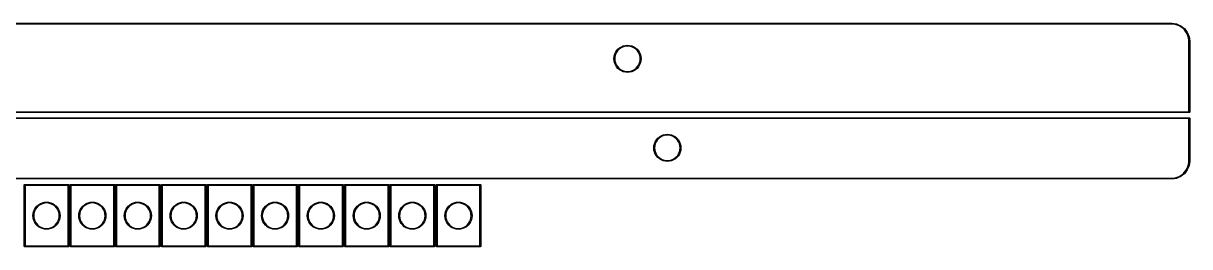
# Model space of a CAD drawing. Extents: x 48 to 315, y -92 to -66.
# Drawn here: x 181.6 to 314.8, y -91.2 to -65.7 of the extents above; entities that cross this region are included whole.
import ezdxf

# ---------------------------------------------------------------- set-up
doc = ezdxf.new("R2010")
doc.units = 0
doc.layers.add('BLACK', color=7, linetype='CONTINUOUS')

msp = doc.modelspace()

# ---------------------------------------------------------------- linework, layer by layer
at = {"layer": 'BLACK', "linetype": 'CONTINUOUS'}
for p, q in [((49.7375, -65.695), (312.7375, -65.695)), ((312.7375, -65.795), (49.7375, -65.795)), ((312.7375, -65.695), (312.737501, -65.695)), ((312.737501, -65.794999), (312.7375, -65.795)), ((312.737501, -65.695), (313.005081, -65.712526)), ((312.737503, -65.795), (312.737501, -65.794999)), ((312.865314, -65.794994), (312.737503, -65.795)), ((313.118751, -65.828349), (312.865314, -65.794994)), ((313.005081, -65.712526), (313.268087, -65.764831)), ((313.365666, -65.894501), (313.118751, -65.828349)), ((313.268087, -65.764831), (313.522015, -65.85102)), ((313.601833, -65.992317), (313.365666, -65.894501)), ((313.522015, -65.85102), (313.76252, -65.969617)), ((313.823211, -66.120125), (313.601833, -65.992317)), ((313.76252, -65.969617), (313.985487, -66.118595)), ((314.026011, -66.275736), (313.823211, -66.120125)), ((313.985487, -66.118595), (314.187098, -66.295402)), ((314.206764, -66.456489), (314.026011, -66.275736)), ((314.187098, -66.295402), (314.363905, -66.497013)), ((314.362375, -66.659289), (314.206764, -66.456489)), ((314.363905, -66.497013), (314.512883, -66.71998)), ((314.490183, -66.880667), (314.362375, -66.659289)), ((314.587999, -67.116834), (314.490183, -66.880667)), ((314.512883, -66.71998), (314.63148, -66.960485)), ((314.654151, -67.363749), (314.587999, -67.116834)), ((314.63148, -66.960485), (314.717669, -67.214413)), ((314.687506, -67.617186), (314.654151, -67.363749)), ((314.6875, -67.744997), (314.687506, -67.617186)), ((314.6875, -67.744998), (314.6875, -67.744997)), ((314.6875, -67.745), (314.6875, -67.744998)), ((314.6875, -75.795), (314.6875, -67.745)), ((314.717669, -67.214413), (314.769974, -67.477419)), ((314.769974, -67.477419), (314.787499, -67.744998)), ((314.787499, -67.744998), (314.7875, -67.745)), ((314.7875, -67.745), (314.7875, -75.845)), ((249.113362, -69.266024), (249.20644, -69.041315)), ((249.20644, -69.041315), (249.333524, -68.833933)), ((249.307893, -69.052511), (249.211365, -69.272572)), ((249.439325, -68.85134), (249.307893, -69.052511)), ((249.333524, -68.833933), (249.491484, -68.648984)), ((249.602076, -68.674545), (249.439325, -68.85134)), ((249.491484, -68.648984), (249.676433, -68.491024)), ((249.791707, -68.526949), (249.602076, -68.674545)), ((249.676433, -68.491024), (249.883815, -68.36394)), ((250.003046, -68.412578), (249.791707, -68.526949)), ((249.883815, -68.36394), (250.108524, -68.270862)), ((250.230326, -68.334553), (250.003046, -68.412578)), ((250.108524, -68.270862), (250.345027, -68.214083)), ((250.46735, -68.295), (250.230326, -68.334553)), ((250.345027, -68.214083), (250.5875, -68.195)), ((250.70765, -68.295), (250.46735, -68.295)), ((250.5875, -68.195), (250.829973, -68.214083)), ((250.944674, -68.334553), (250.70765, -68.295)), ((250.829973, -68.214083), (251.066476, -68.270862)), ((251.171954, -68.412578), (250.944674, -68.334553)), ((251.066476, -68.270862), (251.291185, -68.36394)), ((251.383293, -68.526949), (251.171954, -68.412578)), ((251.291185, -68.36394), (251.498567, -68.491024)), ((251.572924, -68.674545), (251.383293, -68.526949)), ((251.498567, -68.491024), (251.683516, -68.648984)), ((251.735675, -68.85134), (251.572924, -68.674545)), ((251.683516, -68.648984), (251.841476, -68.833933)), ((251.867107, -69.052511), (251.735675, -68.85134)), ((251.841476, -68.833933), (251.96856, -69.041315)), ((251.963635, -69.272572), (251.867107, -69.052511)), ((251.96856, -69.041315), (252.061638, -69.266024)), ((249.0375, -69.745), (249.056583, -69.502527)), ((249.056583, -69.987473), (249.0375, -69.745)), ((249.056583, -69.502527), (249.113362, -69.266024)), ((249.113362, -70.223976), (249.056583, -69.987473)), ((249.20644, -70.448685), (249.113362, -70.223976)), ((249.152375, -69.50552), (249.132531, -69.745)), ((249.132531, -69.745), (249.152375, -69.98448)), ((249.211365, -69.272572), (249.152375, -69.50552)), ((249.152375, -69.98448), (249.211365, -70.217428)), ((249.333524, -70.656067), (249.20644, -70.448685)), ((249.211365, -70.217428), (249.307893, -70.437489)), ((249.307893, -70.437489), (249.439325, -70.63866)), ((251.735675, -70.63866), (251.867107, -70.437489)), ((251.96856, -70.448685), (251.841476, -70.656067)), ((251.867107, -70.437489), (251.963635, -70.217428)), ((252.022625, -69.50552), (251.963635, -69.272572)), ((251.963635, -70.217428), (252.022625, -69.98448)), ((252.061638, -70.223976), (251.96856, -70.448685)), ((252.042469, -69.745), (252.022625, -69.50552)), ((252.022625, -69.98448), (252.042469, -69.745)), ((252.061638, -69.266024), (252.118417, -69.502527)), ((252.118417, -69.987473), (252.061638, -70.223976)), ((252.118417, -69.502527), (252.1375, -69.745)), ((252.1375, -69.745), (252.118417, -69.987473)), ((249.491484, -70.841016), (249.333524, -70.656067)), ((249.439325, -70.63866), (249.602076, -70.815455)), ((249.676433, -70.998976), (249.491484, -70.841016)), ((249.602076, -70.815455), (249.791707, -70.963051)), ((249.883815, -71.12606), (249.676433, -70.998976)), ((249.791707, -70.963051), (250.003046, -71.077422)), ((250.108524, -71.219138), (249.883815, -71.12606)), ((250.003046, -71.077422), (250.230326, -71.155447)), ((250.345027, -71.275917), (250.108524, -71.219138)), ((250.230326, -71.155447), (250.46735, -71.195)), ((250.5875, -71.295), (250.345027, -71.275917)), ((250.46735, -71.195), (250.70765, -71.195)), ((250.829973, -71.275917), (250.5875, -71.295)), ((250.70765, -71.195), (250.944674, -71.155447)), ((251.066476, -71.219138), (250.829973, -71.275917)), ((250.944674, -71.155447), (251.171954, -71.077422)), ((251.291185, -71.12606), (251.066476, -71.219138)), ((251.171954, -71.077422), (251.383293, -70.963051)), ((251.498567, -70.998976), (251.291185, -71.12606)), ((251.383293, -70.963051), (251.572924, -70.815455)), ((251.683516, -70.841016), (251.498567, -70.998976)), ((251.572924, -70.815455), (251.735675, -70.63866)), ((251.841476, -70.656067), (251.683516, -70.841016)), ((314.7375, -75.895), (47.7375, -75.895)), ((47.7875, -75.795), (314.6875, -75.795)), ((314.756634, -75.891194), (314.7375, -75.895)), ((314.783694, -75.864134), (314.756634, -75.891194)), ((314.7875, -75.845), (314.783694, -75.864134)), ((47.7375, -76.475), (314.7375, -76.475)), ((314.6875, -76.575), (47.7875, -76.575)), ((314.6875, -81.425), (314.6875, -76.575)), ((314.7375, -76.475), (314.756634, -76.478806)), ((314.756634, -76.478806), (314.783694, -76.505866)), ((314.783694, -76.505866), (314.7875, -76.525)), ((314.7875, -76.525), (314.7875, -81.425)), ((254.226433, -78.671024), (254.433815, -78.54394)), ((254.433815, -78.54394), (254.658524, -78.450862)), ((254.780326, -78.514553), (254.553046, -78.592578)), ((254.658524, -78.450862), (254.895027, -78.394083)), ((255.01735, -78.475), (254.780326, -78.514553)), ((254.895027, -78.394083), (255.1375, -78.375)), ((255.25765, -78.475), (255.01735, -78.475)), ((255.1375, -78.375), (255.379973, -78.394083)), ((255.494674, -78.514553), (255.25765, -78.475)), ((255.379973, -78.394083), (255.616476, -78.450862)), ((255.721954, -78.592578), (255.494674, -78.514553)), ((255.616476, -78.450862), (255.841185, -78.54394)), ((255.841185, -78.54394), (256.048567, -78.671024)), ((253.5875, -79.925), (253.606583, -79.682527)), ((253.606583, -79.682527), (253.663362, -79.446024)), ((253.663362, -79.446024), (253.75644, -79.221315)), ((253.702375, -79.68552), (253.682531, -79.925)), ((253.761365, -79.452572), (253.702375, -79.68552)), ((253.75644, -79.221315), (253.883524, -79.013933)), ((253.857893, -79.232511), (253.761365, -79.452572)), ((253.989325, -79.03134), (253.857893, -79.232511)), ((253.883524, -79.013933), (254.041484, -78.828984)), ((254.152076, -78.854545), (253.989325, -79.03134)), ((254.041484, -78.828984), (254.226433, -78.671024)), ((254.341707, -78.706949), (254.152076, -78.854545)), ((254.553046, -78.592578), (254.341707, -78.706949)), ((255.933293, -78.706949), (255.721954, -78.592578)), ((256.122924, -78.854545), (255.933293, -78.706949)), ((256.048567, -78.671024), (256.233516, -78.828984)), ((256.285675, -79.03134), (256.122924, -78.854545)), ((256.233516, -78.828984), (256.391476, -79.013933)), ((256.417107, -79.232511), (256.285675, -79.03134)), ((256.391476, -79.013933), (256.51856, -79.221315)), ((256.513635, -79.452572), (256.417107, -79.232511)), ((256.572625, -79.68552), (256.513635, -79.452572)), ((256.51856, -79.221315), (256.611638, -79.446024)), ((256.592469, -79.925), (256.572625, -79.68552)), ((256.611638, -79.446024), (256.668417, -79.682527)), ((256.668417, -79.682527), (256.6875, -79.925)), ((253.606583, -80.167473), (253.5875, -79.925)), ((253.663362, -80.403976), (253.606583, -80.167473)), ((253.75644, -80.628685), (253.663362, -80.403976)), ((253.682531, -79.925), (253.702375, -80.16448)), ((253.702375, -80.16448), (253.761365, -80.397428)), ((253.883524, -80.836067), (253.75644, -80.628685)), ((253.761365, -80.397428), (253.857893, -80.617489)), ((253.857893, -80.617489), (253.989325, -80.81866)), ((254.041484, -81.021016), (253.883524, -80.836067)), ((253.989325, -80.81866), (254.152076, -80.995455)), ((254.226433, -81.178976), (254.041484, -81.021016)), ((254.152076, -80.995455), (254.341707, -81.143051)), ((254.433815, -81.30606), (254.226433, -81.178976)), ((254.341707, -81.143051), (254.553046, -81.257422)), ((255.721954, -81.257422), (255.933293, -81.143051)), ((256.048567, -81.178976), (255.841185, -81.30606)), ((255.933293, -81.143051), (256.122924, -80.995455)), ((256.233516, -81.021016), (256.048567, -81.178976)), ((256.122924, -80.995455), (256.285675, -80.81866)), ((256.391476, -80.836067), (256.233516, -81.021016)), ((256.285675, -80.81866), (256.417107, -80.617489)), ((256.51856, -80.628685), (256.391476, -80.836067)), ((256.417107, -80.617489), (256.513635, -80.397428)), ((256.513635, -80.397428), (256.572625, -80.16448)), ((256.611638, -80.403976), (256.51856, -80.628685)), ((256.572625, -80.16448), (256.592469, -79.925)), ((256.668417, -80.167473), (256.611638, -80.403976)), ((256.6875, -79.925), (256.668417, -80.167473)), ((254.658524, -81.399138), (254.433815, -81.30606)), ((254.553046, -81.257422), (254.780326, -81.335447)), ((254.895027, -81.455917), (254.658524, -81.399138)), ((254.780326, -81.335447), (255.01735, -81.375)), ((255.1375, -81.475), (254.895027, -81.455917)), ((255.01735, -81.375), (255.25765, -81.375)), ((255.379973, -81.455917), (255.1375, -81.475)), ((255.25765, -81.375), (255.494674, -81.335447)), ((255.616476, -81.399138), (255.379973, -81.455917)), ((255.494674, -81.335447), (255.721954, -81.257422)), ((255.841185, -81.30606), (255.616476, -81.399138)), ((314.206733, -82.713483), (314.362345, -82.510686)), ((314.362345, -82.510686), (314.490154, -82.289313)), ((314.512852, -82.45), (314.363874, -82.672961)), ((314.490154, -82.289313), (314.587976, -82.053152)), ((314.631453, -82.209501), (314.512852, -82.45)), ((314.587976, -82.053152), (314.654135, -81.806242)), ((314.717648, -81.955579), (314.631453, -82.209501)), ((314.654135, -81.806242), (314.6875, -81.55281)), ((314.6875, -81.55281), (314.6875, -81.425)), ((314.769962, -81.692579), (314.717648, -81.955579)), ((314.7875, -81.425), (314.769962, -81.692579)), ((49.7375, -83.375), (312.7375, -83.375)), ((312.7375, -83.475), (49.7375, -83.475)), ((312.7375, -83.375), (312.86531, -83.375)), ((313.005079, -83.457462), (312.7375, -83.475)), ((312.86531, -83.375), (313.118742, -83.341635)), ((313.268079, -83.405148), (313.005079, -83.457462)), ((313.118742, -83.341635), (313.365652, -83.275476)), ((313.522001, -83.318953), (313.268079, -83.405148)), ((313.365652, -83.275476), (313.601813, -83.177654)), ((313.7625, -83.200352), (313.522001, -83.318953)), ((313.601813, -83.177654), (313.823186, -83.049845)), ((313.985461, -83.051374), (313.7625, -83.200352)), ((313.823186, -83.049845), (314.025983, -82.894233)), ((314.187069, -82.874569), (313.985461, -83.051374)), ((314.025983, -82.894233), (314.206733, -82.713483)), ((314.363874, -82.672961), (314.187069, -82.874569)), ((181.697507, -84.16), (181.701313, -84.140866)), ((181.697507, -91.16), (181.697507, -84.16)), ((181.701313, -84.140866), (181.728373, -84.113806)), ((181.728373, -84.113806), (181.747507, -84.11)), ((181.747507, -84.11), (186.747507, -84.11)), ((181.797507, -84.21), (181.797507, -91.11)), ((186.697507, -84.21), (181.797507, -84.21)), ((186.697507, -91.11), (186.697507, -84.21)), ((186.747507, -84.11), (186.766641, -84.113806)), ((186.766641, -84.113806), (186.793701, -84.140866)), ((186.793701, -84.140866), (186.797507, -84.16)), ((186.797507, -84.16), (186.797507, -91.16)), ((186.927507, -84.16), (186.931313, -84.140866)), ((186.927507, -91.16), (186.927507, -84.16)), ((186.931313, -84.140866), (186.958373, -84.113806)), ((186.958373, -84.113806), (186.977507, -84.11)), ((186.977507, -84.11), (191.977507, -84.11)), ((187.027507, -84.21), (187.027507, -91.11)), ((191.927507, -84.21), (187.027507, -84.21)), ((191.927507, -91.11), (191.927507, -84.21)), ((191.977507, -84.11), (191.996641, -84.113806)), ((191.996641, -84.113806), (192.023701, -84.140866)), ((192.023701, -84.140866), (192.027507, -84.16)), ((192.027507, -84.16), (192.027507, -91.16)), ((192.117507, -84.16), (192.121313, -84.140866)), ((192.117507, -91.16), (192.117507, -84.16)), ((192.121313, -84.140866), (192.148373, -84.113806)), ((192.148373, -84.113806), (192.167507, -84.11)), ((192.167507, -84.11), (197.167507, -84.11)), ((192.217507, -84.21), (192.217507, -91.11)), ((197.117507, -84.21), (192.217507, -84.21)), ((197.117507, -91.11), (197.117507, -84.21)), ((197.167507, -84.11), (197.186641, -84.113806)), ((197.186641, -84.113806), (197.213701, -84.140866)), ((197.213701, -84.140866), (197.217507, -84.16)), ((197.217507, -84.16), (197.217507, -91.16)), ((197.357507, -84.16), (197.361313, -84.140866)), ((197.357507, -91.16), (197.357507, -84.16)), ((197.361313, -84.140866), (197.388373, -84.113806)), ((197.388373, -84.113806), (197.407507, -84.11)), ((197.407507, -84.11), (202.407507, -84.11)), ((197.457507, -84.21), (197.457507, -91.11)), ((202.357507, -84.21), (197.457507, -84.21)), ((202.357507, -91.11), (202.357507, -84.21)), ((202.407507, -84.11), (202.426641, -84.113806)), ((202.426641, -84.113806), (202.453701, -84.140866)), ((202.453701, -84.140866), (202.457507, -84.16)), ((202.457507, -84.16), (202.457507, -91.16)), ((202.597507, -84.16), (202.601313, -84.140866)), ((202.597507, -91.16), (202.597507, -84.16)), ((202.601313, -84.140866), (202.628373, -84.113806)), ((202.628373, -84.113806), (202.647507, -84.11)), ((202.647507, -84.11), (207.647507, -84.11)), ((202.697507, -84.21), (202.697507, -91.11)), ((207.597507, -84.21), (202.697507, -84.21)), ((207.597507, -91.11), (207.597507, -84.21)), ((207.647507, -84.11), (207.666641, -84.113806)), ((207.666641, -84.113806), (207.693701, -84.140866)), ((207.693701, -84.140866), (207.697507, -84.16)), ((207.697507, -84.16), (207.697507, -91.16)), ((207.797507, -84.16), (207.801313, -84.140866)), ((207.797507, -91.16), (207.797507, -84.16)), ((207.801313, -84.140866), (207.828373, -84.113806)), ((207.828373, -84.113806), (207.847507, -84.11)), ((207.847507, -84.11), (212.847507, -84.11)), ((207.897507, -84.21), (207.897507, -91.11)), ((212.797507, -84.21), (207.897507, -84.21)), ((212.797507, -91.11), (212.797507, -84.21)), ((212.847507, -84.11), (212.866641, -84.113806)), ((212.866641, -84.113806), (212.893701, -84.140866)), ((212.893701, -84.140866), (212.897507, -84.16)), ((212.897507, -84.16), (212.897507, -91.16)), ((213.027507, -84.16), (213.031313, -84.140866)), ((213.027507, -91.16), (213.027507, -84.16)), ((213.031313, -84.140866), (213.058373, -84.113806)), ((213.058373, -84.113806), (213.077507, -84.11)), ((213.077507, -84.11), (218.077507, -84.11)), ((213.127507, -84.21), (213.127507, -91.11)), ((218.027507, -84.21), (213.127507, -84.21)), ((218.027507, -91.11), (218.027507, -84.21)), ((218.077507, -84.11), (218.096641, -84.113806)), ((218.096641, -84.113806), (218.123701, -84.140866)), ((218.123701, -84.140866), (218.127507, -84.16)), ((218.127507, -84.16), (218.127507, -91.16)), ((218.267507, -84.16), (218.271313, -84.140866)), ((218.267507, -91.16), (218.267507, -84.16)), ((218.271313, -84.140866), (218.298373, -84.113806)), ((218.298373, -84.113806), (218.317507, -84.11)), ((218.317507, -84.11), (223.317507, -84.11)), ((218.367507, -84.21), (218.367507, -91.11)), ((223.267507, -84.21), (218.367507, -84.21)), ((223.267507, -91.11), (223.267507, -84.21)), ((223.317507, -84.11), (223.336641, -84.113806)), ((223.336641, -84.113806), (223.363701, -84.140866)), ((223.363701, -84.140866), (223.367507, -84.16)), ((223.367507, -84.16), (223.367507, -91.16)), ((223.467507, -84.16), (223.471313, -84.140866)), ((223.467507, -91.16), (223.467507, -84.16)), ((223.471313, -84.140866), (223.498373, -84.113806)), ((223.498373, -84.113806), (223.517507, -84.11)), ((223.517507, -84.11), (228.517507, -84.11)), ((223.567507, -84.21), (223.567507, -91.11)), ((228.467507, -84.21), (223.567507, -84.21)), ((228.467507, -91.11), (228.467507, -84.21)), ((228.517507, -84.11), (228.536641, -84.113806)), ((228.536641, -84.113806), (228.563701, -84.140866)), ((228.563701, -84.140866), (228.567507, -84.16)), ((228.567507, -84.16), (228.567507, -91.16)), ((228.7375, -84.16), (228.741306, -84.140866)), ((228.7375, -91.16), (228.7375, -84.16)), ((228.741306, -84.140866), (228.768366, -84.113806)), ((228.768366, -84.113806), (228.7875, -84.11)), ((228.7875, -84.11), (233.7875, -84.11)), ((228.8375, -84.21), (228.8375, -91.11)), ((233.7375, -84.21), (228.8375, -84.21)), ((233.7375, -91.11), (233.7375, -84.21)), ((233.7875, -84.11), (233.806634, -84.113806)), ((233.806634, -84.113806), (233.833694, -84.140866)), ((233.833694, -84.140866), (233.8375, -84.16)), ((233.8375, -84.16), (233.8375, -91.16)), ((182.983531, -86.758933), (183.141491, -86.573984)), ((183.141491, -86.573984), (183.32644, -86.416024)), ((183.441714, -86.451949), (183.252083, -86.599545)), ((183.32644, -86.416024), (183.533822, -86.28894)), ((183.653053, -86.337578), (183.441714, -86.451949)), ((183.533822, -86.28894), (183.758531, -86.195862)), ((183.880333, -86.259553), (183.653053, -86.337578)), ((183.758531, -86.195862), (183.995034, -86.139083)), ((184.117357, -86.22), (183.880333, -86.259553)), ((183.995034, -86.139083), (184.237507, -86.12)), ((184.357657, -86.22), (184.117357, -86.22)), ((184.237507, -86.12), (184.47998, -86.139083)), ((184.594681, -86.259553), (184.357657, -86.22)), ((184.47998, -86.139083), (184.716483, -86.195862)), ((184.821961, -86.337578), (184.594681, -86.259553)), ((184.716483, -86.195862), (184.941192, -86.28894)), ((185.0333, -86.451949), (184.821961, -86.337578)), ((184.941192, -86.28894), (185.148574, -86.416024)), ((185.222931, -86.599545), (185.0333, -86.451949)), ((185.148574, -86.416024), (185.333523, -86.573984)), ((185.333523, -86.573984), (185.491483, -86.758933)), ((188.213531, -86.758933), (188.371491, -86.573984)), ((188.371491, -86.573984), (188.55644, -86.416024)), ((188.671714, -86.451949), (188.482083, -86.599545)), ((188.55644, -86.416024), (188.763822, -86.28894)), ((188.883053, -86.337578), (188.671714, -86.451949)), ((188.763822, -86.28894), (188.988531, -86.195862)), ((189.110333, -86.259553), (188.883053, -86.337578)), ((188.988531, -86.195862), (189.225034, -86.139083)), ((189.347357, -86.22), (189.110333, -86.259553)), ((189.225034, -86.139083), (189.467507, -86.12)), ((189.587657, -86.22), (189.347357, -86.22)), ((189.467507, -86.12), (189.70998, -86.139083)), ((189.824681, -86.259553), (189.587657, -86.22)), ((189.70998, -86.139083), (189.946483, -86.195862)), ((190.051961, -86.337578), (189.824681, -86.259553)), ((189.946483, -86.195862), (190.171192, -86.28894)), ((190.2633, -86.451949), (190.051961, -86.337578)), ((190.171192, -86.28894), (190.378574, -86.416024)), ((190.452931, -86.599545), (190.2633, -86.451949)), ((190.378574, -86.416024), (190.563523, -86.573984)), ((190.563523, -86.573984), (190.721483, -86.758933)), ((193.403531, -86.758933), (193.561491, -86.573984)), ((193.561491, -86.573984), (193.74644, -86.416024)), ((193.861714, -86.451949), (193.672083, -86.599545)), ((193.74644, -86.416024), (193.953822, -86.28894)), ((194.073053, -86.337578), (193.861714, -86.451949)), ((193.953822, -86.28894), (194.178531, -86.195862)), ((194.300333, -86.259553), (194.073053, -86.337578)), ((194.178531, -86.195862), (194.415034, -86.139083)), ((194.537357, -86.22), (194.300333, -86.259553)), ((194.415034, -86.139083), (194.657507, -86.12)), ((194.777657, -86.22), (194.537357, -86.22)), ((194.657507, -86.12), (194.89998, -86.139083)), ((195.014681, -86.259553), (194.777657, -86.22)), ((194.89998, -86.139083), (195.136483, -86.195862)), ((195.241961, -86.337578), (195.014681, -86.259553)), ((195.136483, -86.195862), (195.361192, -86.28894)), ((195.4533, -86.451949), (195.241961, -86.337578)), ((195.361192, -86.28894), (195.568574, -86.416024)), ((195.642931, -86.599545), (195.4533, -86.451949)), ((195.568574, -86.416024), (195.753523, -86.573984)), ((195.753523, -86.573984), (195.911483, -86.758933)), ((198.643531, -86.758933), (198.801491, -86.573984)), ((198.801491, -86.573984), (198.98644, -86.416024)), ((199.101714, -86.451949), (198.912083, -86.599545)), ((198.98644, -86.416024), (199.193822, -86.28894)), ((199.313053, -86.337578), (199.101714, -86.451949)), ((199.193822, -86.28894), (199.418531, -86.195862)), ((199.540333, -86.259553), (199.313053, -86.337578)), ((199.418531, -86.195862), (199.655034, -86.139083)), ((199.777357, -86.22), (199.540333, -86.259553)), ((199.655034, -86.139083), (199.897507, -86.12)), ((200.017657, -86.22), (199.777357, -86.22)), ((199.897507, -86.12), (200.13998, -86.139083)), ((200.254681, -86.259553), (200.017657, -86.22)), ((200.13998, -86.139083), (200.376483, -86.195862)), ((200.481961, -86.337578), (200.254681, -86.259553)), ((200.376483, -86.195862), (200.601192, -86.28894)), ((200.6933, -86.451949), (200.481961, -86.337578)), ((200.601192, -86.28894), (200.808574, -86.416024)), ((200.882931, -86.599545), (200.6933, -86.451949)), ((200.808574, -86.416024), (200.993523, -86.573984)), ((200.993523, -86.573984), (201.151483, -86.758933)), ((203.883531, -86.758933), (204.041491, -86.573984)), ((204.041491, -86.573984), (204.22644, -86.416024)), ((204.341714, -86.451949), (204.152083, -86.599545)), ((204.22644, -86.416024), (204.433822, -86.28894)), ((204.553053, -86.337578), (204.341714, -86.451949)), ((204.433822, -86.28894), (204.658531, -86.195862)), ((204.780333, -86.259553), (204.553053, -86.337578)), ((204.658531, -86.195862), (204.895034, -86.139083)), ((205.017357, -86.22), (204.780333, -86.259553)), ((204.895034, -86.139083), (205.137507, -86.12)), ((205.257657, -86.22), (205.017357, -86.22)), ((205.137507, -86.12), (205.37998, -86.139083)), ((205.494681, -86.259553), (205.257657, -86.22)), ((205.37998, -86.139083), (205.616483, -86.195862)), ((205.721961, -86.337578), (205.494681, -86.259553)), ((205.616483, -86.195862), (205.841192, -86.28894)), ((205.9333, -86.451949), (205.721961, -86.337578)), ((205.841192, -86.28894), (206.048574, -86.416024)), ((206.122931, -86.599545), (205.9333, -86.451949)), ((206.048574, -86.416024), (206.233523, -86.573984)), ((206.233523, -86.573984), (206.391483, -86.758933)), ((209.083531, -86.758933), (209.241491, -86.573984)), ((209.241491, -86.573984), (209.42644, -86.416024)), ((209.541714, -86.451949), (209.352083, -86.599545)), ((209.42644, -86.416024), (209.633822, -86.28894)), ((209.753053, -86.337578), (209.541714, -86.451949)), ((209.633822, -86.28894), (209.858531, -86.195862)), ((209.980333, -86.259553), (209.753053, -86.337578)), ((209.858531, -86.195862), (210.095034, -86.139083)), ((210.217357, -86.22), (209.980333, -86.259553)), ((210.095034, -86.139083), (210.337507, -86.12)), ((210.457657, -86.22), (210.217357, -86.22)), ((210.337507, -86.12), (210.57998, -86.139083)), ((210.694681, -86.259553), (210.457657, -86.22)), ((210.57998, -86.139083), (210.816483, -86.195862)), ((210.921961, -86.337578), (210.694681, -86.259553)), ((210.816483, -86.195862), (211.041192, -86.28894)), ((211.1333, -86.451949), (210.921961, -86.337578)), ((211.041192, -86.28894), (211.248574, -86.416024)), ((211.322931, -86.599545), (211.1333, -86.451949)), ((211.248574, -86.416024), (211.433523, -86.573984)), ((211.433523, -86.573984), (211.591483, -86.758933)), ((214.313531, -86.758933), (214.471491, -86.573984)), ((214.471491, -86.573984), (214.65644, -86.416024)), ((214.771714, -86.451949), (214.582083, -86.599545)), ((214.65644, -86.416024), (214.863822, -86.28894)), ((214.983053, -86.337578), (214.771714, -86.451949)), ((214.863822, -86.28894), (215.088531, -86.195862)), ((215.210333, -86.259553), (214.983053, -86.337578)), ((215.088531, -86.195862), (215.325034, -86.139083)), ((215.447357, -86.22), (215.210333, -86.259553)), ((215.325034, -86.139083), (215.567507, -86.12)), ((215.687657, -86.22), (215.447357, -86.22)), ((215.567507, -86.12), (215.80998, -86.139083)), ((215.924681, -86.259553), (215.687657, -86.22)), ((215.80998, -86.139083), (216.046483, -86.195862)), ((216.151961, -86.337578), (215.924681, -86.259553)), ((216.046483, -86.195862), (216.271192, -86.28894)), ((216.3633, -86.451949), (216.151961, -86.337578)), ((216.271192, -86.28894), (216.478574, -86.416024)), ((216.552931, -86.599545), (216.3633, -86.451949)), ((216.478574, -86.416024), (216.663523, -86.573984)), ((216.663523, -86.573984), (216.821483, -86.758933)), ((219.553531, -86.758933), (219.711491, -86.573984)), ((219.711491, -86.573984), (219.89644, -86.416024)), ((220.011714, -86.451949), (219.822083, -86.599545)), ((219.89644, -86.416024), (220.103822, -86.28894)), ((220.223053, -86.337578), (220.011714, -86.451949)), ((220.103822, -86.28894), (220.328531, -86.195862)), ((220.450333, -86.259553), (220.223053, -86.337578)), ((220.328531, -86.195862), (220.565034, -86.139083)), ((220.687357, -86.22), (220.450333, -86.259553)), ((220.565034, -86.139083), (220.807507, -86.12)), ((220.927657, -86.22), (220.687357, -86.22)), ((220.807507, -86.12), (221.04998, -86.139083)), ((221.164681, -86.259553), (220.927657, -86.22)), ((221.04998, -86.139083), (221.286483, -86.195862)), ((221.391961, -86.337578), (221.164681, -86.259553)), ((221.286483, -86.195862), (221.511192, -86.28894)), ((221.6033, -86.451949), (221.391961, -86.337578)), ((221.511192, -86.28894), (221.718574, -86.416024)), ((221.792931, -86.599545), (221.6033, -86.451949)), ((221.718574, -86.416024), (221.903523, -86.573984)), ((221.903523, -86.573984), (222.061483, -86.758933)), ((224.753531, -86.758933), (224.911491, -86.573984)), ((224.911491, -86.573984), (225.09644, -86.416024)), ((225.211714, -86.451949), (225.022083, -86.599545)), ((225.09644, -86.416024), (225.303822, -86.28894)), ((225.423053, -86.337578), (225.211714, -86.451949)), ((225.303822, -86.28894), (225.528531, -86.195862)), ((225.650333, -86.259553), (225.423053, -86.337578)), ((225.528531, -86.195862), (225.765034, -86.139083)), ((225.887357, -86.22), (225.650333, -86.259553)), ((225.765034, -86.139083), (226.007507, -86.12)), ((226.127657, -86.22), (225.887357, -86.22)), ((226.007507, -86.12), (226.24998, -86.139083)), ((226.364681, -86.259553), (226.127657, -86.22)), ((226.24998, -86.139083), (226.486483, -86.195862)), ((226.591961, -86.337578), (226.364681, -86.259553)), ((226.486483, -86.195862), (226.711192, -86.28894)), ((226.8033, -86.451949), (226.591961, -86.337578)), ((226.711192, -86.28894), (226.918574, -86.416024)), ((226.992931, -86.599545), (226.8033, -86.451949)), ((226.918574, -86.416024), (227.103523, -86.573984)), ((227.103523, -86.573984), (227.261483, -86.758933)), ((230.023524, -86.758933), (230.181484, -86.573984)), ((230.181484, -86.573984), (230.366433, -86.416024)), ((230.481707, -86.451949), (230.292076, -86.599545)), ((230.366433, -86.416024), (230.573815, -86.28894)), ((230.693046, -86.337578), (230.481707, -86.451949)), ((230.573815, -86.28894), (230.798524, -86.195862)), ((230.920326, -86.259553), (230.693046, -86.337578)), ((230.798524, -86.195862), (231.035027, -86.139083)), ((231.15735, -86.22), (230.920326, -86.259553)), ((231.035027, -86.139083), (231.2775, -86.12)), ((231.39765, -86.22), (231.15735, -86.22)), ((231.2775, -86.12), (231.519973, -86.139083)), ((231.634674, -86.259553), (231.39765, -86.22)), ((231.519973, -86.139083), (231.756476, -86.195862)), ((231.861954, -86.337578), (231.634674, -86.259553)), ((231.756476, -86.195862), (231.981185, -86.28894)), ((232.073293, -86.451949), (231.861954, -86.337578)), ((231.981185, -86.28894), (232.188567, -86.416024)), ((232.262924, -86.599545), (232.073293, -86.451949)), ((232.188567, -86.416024), (232.373516, -86.573984)), ((232.373516, -86.573984), (232.531476, -86.758933)), ((182.687507, -87.67), (182.70659, -87.427527)), ((182.70659, -87.912473), (182.687507, -87.67)), ((182.70659, -87.427527), (182.763369, -87.191024)), ((182.763369, -87.191024), (182.856447, -86.966315)), ((182.802382, -87.43052), (182.782538, -87.67)), ((182.782538, -87.67), (182.802382, -87.90948)), ((182.861372, -87.197572), (182.802382, -87.43052)), ((182.802382, -87.90948), (182.861372, -88.142428)), ((182.856447, -86.966315), (182.983531, -86.758933)), ((182.9579, -86.977511), (182.861372, -87.197572)), ((183.089332, -86.77634), (182.9579, -86.977511)), ((183.252083, -86.599545), (183.089332, -86.77634)), ((185.385682, -86.77634), (185.222931, -86.599545)), ((185.517114, -86.977511), (185.385682, -86.77634)), ((185.491483, -86.758933), (185.618567, -86.966315)), ((185.613642, -87.197572), (185.517114, -86.977511)), ((185.672632, -87.43052), (185.613642, -87.197572)), ((185.613642, -88.142428), (185.672632, -87.90948)), ((185.618567, -86.966315), (185.711645, -87.191024)), ((185.692476, -87.67), (185.672632, -87.43052)), ((185.672632, -87.90948), (185.692476, -87.67)), ((185.711645, -87.191024), (185.768424, -87.427527)), ((185.768424, -87.427527), (185.787507, -87.67)), ((185.787507, -87.67), (185.768424, -87.912473)), ((187.917507, -87.67), (187.93659, -87.427527)), ((187.93659, -87.912473), (187.917507, -87.67)), ((187.93659, -87.427527), (187.993369, -87.191024)), ((187.993369, -87.191024), (188.086447, -86.966315)), ((188.032382, -87.43052), (188.012538, -87.67)), ((188.012538, -87.67), (188.032382, -87.90948)), ((188.091372, -87.197572), (188.032382, -87.43052)), ((188.032382, -87.90948), (188.091372, -88.142428)), ((188.086447, -86.966315), (188.213531, -86.758933)), ((188.1879, -86.977511), (188.091372, -87.197572)), ((188.319332, -86.77634), (188.1879, -86.977511)), ((188.482083, -86.599545), (188.319332, -86.77634)), ((190.615682, -86.77634), (190.452931, -86.599545)), ((190.747114, -86.977511), (190.615682, -86.77634)), ((190.721483, -86.758933), (190.848567, -86.966315)), ((190.843642, -87.197572), (190.747114, -86.977511)), ((190.902632, -87.43052), (190.843642, -87.197572)), ((190.843642, -88.142428), (190.902632, -87.90948)), ((190.848567, -86.966315), (190.941645, -87.191024)), ((190.922476, -87.67), (190.902632, -87.43052)), ((190.902632, -87.90948), (190.922476, -87.67)), ((190.941645, -87.191024), (190.998424, -87.427527)), ((190.998424, -87.427527), (191.017507, -87.67)), ((191.017507, -87.67), (190.998424, -87.912473)), ((193.107507, -87.67), (193.12659, -87.427527)), ((193.12659, -87.912473), (193.107507, -87.67)), ((193.12659, -87.427527), (193.183369, -87.191024)), ((193.183369, -87.191024), (193.276447, -86.966315)), ((193.222382, -87.43052), (193.202538, -87.67)), ((193.202538, -87.67), (193.222382, -87.90948)), ((193.281372, -87.197572), (193.222382, -87.43052)), ((193.222382, -87.90948), (193.281372, -88.142428)), ((193.276447, -86.966315), (193.403531, -86.758933)), ((193.3779, -86.977511), (193.281372, -87.197572)), ((193.509332, -86.77634), (193.3779, -86.977511)), ((193.672083, -86.599545), (193.509332, -86.77634)), ((195.805682, -86.77634), (195.642931, -86.599545)), ((195.937114, -86.977511), (195.805682, -86.77634)), ((195.911483, -86.758933), (196.038567, -86.966315)), ((196.033642, -87.197572), (195.937114, -86.977511)), ((196.092632, -87.43052), (196.033642, -87.197572)), ((196.033642, -88.142428), (196.092632, -87.90948)), ((196.038567, -86.966315), (196.131645, -87.191024)), ((196.112476, -87.67), (196.092632, -87.43052)), ((196.092632, -87.90948), (196.112476, -87.67)), ((196.131645, -87.191024), (196.188424, -87.427527)), ((196.188424, -87.427527), (196.207507, -87.67)), ((196.207507, -87.67), (196.188424, -87.912473)), ((198.347507, -87.67), (198.36659, -87.427527)), ((198.36659, -87.912473), (198.347507, -87.67)), ((198.36659, -87.427527), (198.423369, -87.191024)), ((198.423369, -87.191024), (198.516447, -86.966315)), ((198.462382, -87.43052), (198.442538, -87.67)), ((198.442538, -87.67), (198.462382, -87.90948)), ((198.521372, -87.197572), (198.462382, -87.43052)), ((198.462382, -87.90948), (198.521372, -88.142428)), ((198.516447, -86.966315), (198.643531, -86.758933)), ((198.6179, -86.977511), (198.521372, -87.197572)), ((198.749332, -86.77634), (198.6179, -86.977511)), ((198.912083, -86.599545), (198.749332, -86.77634)), ((201.045682, -86.77634), (200.882931, -86.599545)), ((201.177114, -86.977511), (201.045682, -86.77634)), ((201.151483, -86.758933), (201.278567, -86.966315)), ((201.273642, -87.197572), (201.177114, -86.977511)), ((201.332632, -87.43052), (201.273642, -87.197572)), ((201.273642, -88.142428), (201.332632, -87.90948)), ((201.278567, -86.966315), (201.371645, -87.191024)), ((201.352476, -87.67), (201.332632, -87.43052)), ((201.332632, -87.90948), (201.352476, -87.67)), ((201.371645, -87.191024), (201.428424, -87.427527)), ((201.428424, -87.427527), (201.447507, -87.67)), ((201.447507, -87.67), (201.428424, -87.912473)), ((203.587507, -87.67), (203.60659, -87.427527)), ((203.60659, -87.912473), (203.587507, -87.67)), ((203.60659, -87.427527), (203.663369, -87.191024)), ((203.663369, -87.191024), (203.756447, -86.966315)), ((203.702382, -87.43052), (203.682538, -87.67)), ((203.682538, -87.67), (203.702382, -87.90948)), ((203.761372, -87.197572), (203.702382, -87.43052)), ((203.702382, -87.90948), (203.761372, -88.142428)), ((203.756447, -86.966315), (203.883531, -86.758933)), ((203.8579, -86.977511), (203.761372, -87.197572)), ((203.989332, -86.77634), (203.8579, -86.977511)), ((204.152083, -86.599545), (203.989332, -86.77634)), ((206.285682, -86.77634), (206.122931, -86.599545)), ((206.417114, -86.977511), (206.285682, -86.77634)), ((206.391483, -86.758933), (206.518567, -86.966315)), ((206.513642, -87.197572), (206.417114, -86.977511)), ((206.572632, -87.43052), (206.513642, -87.197572)), ((206.513642, -88.142428), (206.572632, -87.90948)), ((206.518567, -86.966315), (206.611645, -87.191024)), ((206.592476, -87.67), (206.572632, -87.43052)), ((206.572632, -87.90948), (206.592476, -87.67)), ((206.611645, -87.191024), (206.668424, -87.427527)), ((206.668424, -87.427527), (206.687507, -87.67)), ((206.687507, -87.67), (206.668424, -87.912473)), ((208.787507, -87.67), (208.80659, -87.427527)), ((208.80659, -87.912473), (208.787507, -87.67)), ((208.80659, -87.427527), (208.863369, -87.191024)), ((208.863369, -87.191024), (208.956447, -86.966315)), ((208.902382, -87.43052), (208.882538, -87.67)), ((208.882538, -87.67), (208.902382, -87.90948)), ((208.961372, -87.197572), (208.902382, -87.43052)), ((208.902382, -87.90948), (208.961372, -88.142428)), ((208.956447, -86.966315), (209.083531, -86.758933)), ((209.0579, -86.977511), (208.961372, -87.197572)), ((209.189332, -86.77634), (209.0579, -86.977511)), ((209.352083, -86.599545), (209.189332, -86.77634)), ((211.485682, -86.77634), (211.322931, -86.599545)), ((211.617114, -86.977511), (211.485682, -86.77634)), ((211.591483, -86.758933), (211.718567, -86.966315)), ((211.713642, -87.197572), (211.617114, -86.977511)), ((211.772632, -87.43052), (211.713642, -87.197572)), ((211.713642, -88.142428), (211.772632, -87.90948)), ((211.718567, -86.966315), (211.811645, -87.191024)), ((211.792476, -87.67), (211.772632, -87.43052)), ((211.772632, -87.90948), (211.792476, -87.67)), ((211.811645, -87.191024), (211.868424, -87.427527)), ((211.868424, -87.427527), (211.887507, -87.67)), ((211.887507, -87.67), (211.868424, -87.912473)), ((214.017507, -87.67), (214.03659, -87.427527)), ((214.03659, -87.912473), (214.017507, -87.67)), ((214.03659, -87.427527), (214.093369, -87.191024)), ((214.093369, -87.191024), (214.186447, -86.966315)), ((214.132382, -87.43052), (214.112538, -87.67)), ((214.112538, -87.67), (214.132382, -87.90948)), ((214.191372, -87.197572), (214.132382, -87.43052)), ((214.132382, -87.90948), (214.191372, -88.142428)), ((214.186447, -86.966315), (214.313531, -86.758933)), ((214.2879, -86.977511), (214.191372, -87.197572)), ((214.419332, -86.77634), (214.2879, -86.977511)), ((214.582083, -86.599545), (214.419332, -86.77634)), ((216.715682, -86.77634), (216.552931, -86.599545)), ((216.847114, -86.977511), (216.715682, -86.77634)), ((216.821483, -86.758933), (216.948567, -86.966315)), ((216.943642, -87.197572), (216.847114, -86.977511)), ((217.002632, -87.43052), (216.943642, -87.197572)), ((216.943642, -88.142428), (217.002632, -87.90948)), ((216.948567, -86.966315), (217.041645, -87.191024)), ((217.022476, -87.67), (217.002632, -87.43052)), ((217.002632, -87.90948), (217.022476, -87.67)), ((217.041645, -87.191024), (217.098424, -87.427527)), ((217.098424, -87.427527), (217.117507, -87.67)), ((217.117507, -87.67), (217.098424, -87.912473)), ((219.257507, -87.67), (219.27659, -87.427527)), ((219.27659, -87.912473), (219.257507, -87.67)), ((219.27659, -87.427527), (219.333369, -87.191024)), ((219.333369, -87.191024), (219.426447, -86.966315)), ((219.372382, -87.43052), (219.352538, -87.67)), ((219.352538, -87.67), (219.372382, -87.90948)), ((219.431372, -87.197572), (219.372382, -87.43052)), ((219.372382, -87.90948), (219.431372, -88.142428)), ((219.426447, -86.966315), (219.553531, -86.758933)), ((219.5279, -86.977511), (219.431372, -87.197572)), ((219.659332, -86.77634), (219.5279, -86.977511)), ((219.822083, -86.599545), (219.659332, -86.77634)), ((221.955682, -86.77634), (221.792931, -86.599545)), ((222.087114, -86.977511), (221.955682, -86.77634)), ((222.061483, -86.758933), (222.188567, -86.966315)), ((222.183642, -87.197572), (222.087114, -86.977511)), ((222.242632, -87.43052), (222.183642, -87.197572)), ((222.183642, -88.142428), (222.242632, -87.90948)), ((222.188567, -86.966315), (222.281645, -87.191024)), ((222.262476, -87.67), (222.242632, -87.43052)), ((222.242632, -87.90948), (222.262476, -87.67)), ((222.281645, -87.191024), (222.338424, -87.427527)), ((222.338424, -87.427527), (222.357507, -87.67)), ((222.357507, -87.67), (222.338424, -87.912473)), ((224.457507, -87.67), (224.47659, -87.427527)), ((224.47659, -87.912473), (224.457507, -87.67)), ((224.47659, -87.427527), (224.533369, -87.191024)), ((224.533369, -87.191024), (224.626447, -86.966315)), ((224.572382, -87.43052), (224.552538, -87.67)), ((224.552538, -87.67), (224.572382, -87.90948)), ((224.631372, -87.197572), (224.572382, -87.43052)), ((224.572382, -87.90948), (224.631372, -88.142428)), ((224.626447, -86.966315), (224.753531, -86.758933)), ((224.7279, -86.977511), (224.631372, -87.197572)), ((224.859332, -86.77634), (224.7279, -86.977511)), ((225.022083, -86.599545), (224.859332, -86.77634)), ((227.155682, -86.77634), (226.992931, -86.599545)), ((227.287114, -86.977511), (227.155682, -86.77634)), ((227.261483, -86.758933), (227.388567, -86.966315)), ((227.383642, -87.197572), (227.287114, -86.977511)), ((227.442632, -87.43052), (227.383642, -87.197572)), ((227.383642, -88.142428), (227.442632, -87.90948)), ((227.388567, -86.966315), (227.481645, -87.191024)), ((227.462476, -87.67), (227.442632, -87.43052)), ((227.442632, -87.90948), (227.462476, -87.67)), ((227.481645, -87.191024), (227.538424, -87.427527)), ((227.538424, -87.427527), (227.557507, -87.67)), ((227.557507, -87.67), (227.538424, -87.912473)), ((229.7275, -87.67), (229.746583, -87.427527)), ((229.746583, -87.912473), (229.7275, -87.67)), ((229.746583, -87.427527), (229.803362, -87.191024)), ((229.803362, -87.191024), (229.89644, -86.966315)), ((229.842375, -87.43052), (229.822531, -87.67)), ((229.822531, -87.67), (229.842375, -87.90948)), ((229.901365, -87.197572), (229.842375, -87.43052)), ((229.842375, -87.90948), (229.901365, -88.142428)), ((229.89644, -86.966315), (230.023524, -86.758933)), ((229.997893, -86.977511), (229.901365, -87.197572)), ((230.129325, -86.77634), (229.997893, -86.977511)), ((230.292076, -86.599545), (230.129325, -86.77634)), ((232.425675, -86.77634), (232.262924, -86.599545)), ((232.557107, -86.977511), (232.425675, -86.77634)), ((232.531476, -86.758933), (232.65856, -86.966315)), ((232.653635, -87.197572), (232.557107, -86.977511)), ((232.712625, -87.43052), (232.653635, -87.197572)), ((232.653635, -88.142428), (232.712625, -87.90948)), ((232.65856, -86.966315), (232.751638, -87.191024)), ((232.732469, -87.67), (232.712625, -87.43052)), ((232.712625, -87.90948), (232.732469, -87.67)), ((232.751638, -87.191024), (232.808417, -87.427527)), ((232.808417, -87.427527), (232.8275, -87.67)), ((232.8275, -87.67), (232.808417, -87.912473)), ((182.763369, -88.148976), (182.70659, -87.912473)), ((182.856447, -88.373685), (182.763369, -88.148976)), ((182.983531, -88.581067), (182.856447, -88.373685)), ((182.861372, -88.142428), (182.9579, -88.362489)), ((182.9579, -88.362489), (183.089332, -88.56366)), ((183.141491, -88.766016), (182.983531, -88.581067)), ((183.089332, -88.56366), (183.252083, -88.740455)), ((183.32644, -88.923976), (183.141491, -88.766016)), ((183.252083, -88.740455), (183.441714, -88.888051)), ((183.533822, -89.05106), (183.32644, -88.923976)), ((183.441714, -88.888051), (183.653053, -89.002422)), ((183.758531, -89.144138), (183.533822, -89.05106)), ((183.653053, -89.002422), (183.880333, -89.080447)), ((183.995034, -89.200917), (183.758531, -89.144138)), ((183.880333, -89.080447), (184.117357, -89.12)), ((184.237507, -89.22), (183.995034, -89.200917)), ((184.117357, -89.12), (184.357657, -89.12)), ((184.47998, -89.200917), (184.237507, -89.22)), ((184.357657, -89.12), (184.594681, -89.080447)), ((184.716483, -89.144138), (184.47998, -89.200917)), ((184.594681, -89.080447), (184.821961, -89.002422)), ((184.941192, -89.05106), (184.716483, -89.144138)), ((184.821961, -89.002422), (185.0333, -88.888051)), ((185.148574, -88.923976), (184.941192, -89.05106)), ((185.0333, -88.888051), (185.222931, -88.740455)), ((185.333523, -88.766016), (185.148574, -88.923976)), ((185.222931, -88.740455), (185.385682, -88.56366)), ((185.491483, -88.581067), (185.333523, -88.766016)), ((185.385682, -88.56366), (185.517114, -88.362489)), ((185.618567, -88.373685), (185.491483, -88.581067)), ((185.517114, -88.362489), (185.613642, -88.142428)), ((185.711645, -88.148976), (185.618567, -88.373685)), ((185.768424, -87.912473), (185.711645, -88.148976)), ((187.993369, -88.148976), (187.93659, -87.912473)), ((188.086447, -88.373685), (187.993369, -88.148976)), ((188.213531, -88.581067), (188.086447, -88.373685)), ((188.091372, -88.142428), (188.1879, -88.362489)), ((188.1879, -88.362489), (188.319332, -88.56366)), ((188.371491, -88.766016), (188.213531, -88.581067)), ((188.319332, -88.56366), (188.482083, -88.740455)), ((188.55644, -88.923976), (188.371491, -88.766016)), ((188.482083, -88.740455), (188.671714, -88.888051)), ((188.763822, -89.05106), (188.55644, -88.923976)), ((188.671714, -88.888051), (188.883053, -89.002422)), ((188.988531, -89.144138), (188.763822, -89.05106)), ((188.883053, -89.002422), (189.110333, -89.080447)), ((189.225034, -89.200917), (188.988531, -89.144138)), ((189.110333, -89.080447), (189.347357, -89.12)), ((189.467507, -89.22), (189.225034, -89.200917)), ((189.347357, -89.12), (189.587657, -89.12)), ((189.70998, -89.200917), (189.467507, -89.22)), ((189.587657, -89.12), (189.824681, -89.080447)), ((189.946483, -89.144138), (189.70998, -89.200917)), ((189.824681, -89.080447), (190.051961, -89.002422)), ((190.171192, -89.05106), (189.946483, -89.144138)), ((190.051961, -89.002422), (190.2633, -88.888051)), ((190.378574, -88.923976), (190.171192, -89.05106)), ((190.2633, -88.888051), (190.452931, -88.740455)), ((190.563523, -88.766016), (190.378574, -88.923976)), ((190.452931, -88.740455), (190.615682, -88.56366)), ((190.721483, -88.581067), (190.563523, -88.766016)), ((190.615682, -88.56366), (190.747114, -88.362489)), ((190.848567, -88.373685), (190.721483, -88.581067)), ((190.747114, -88.362489), (190.843642, -88.142428)), ((190.941645, -88.148976), (190.848567, -88.373685)), ((190.998424, -87.912473), (190.941645, -88.148976)), ((193.183369, -88.148976), (193.12659, -87.912473)), ((193.276447, -88.373685), (193.183369, -88.148976)), ((193.403531, -88.581067), (193.276447, -88.373685)), ((193.281372, -88.142428), (193.3779, -88.362489)), ((193.3779, -88.362489), (193.509332, -88.56366)), ((193.561491, -88.766016), (193.403531, -88.581067)), ((193.509332, -88.56366), (193.672083, -88.740455)), ((193.74644, -88.923976), (193.561491, -88.766016)), ((193.672083, -88.740455), (193.861714, -88.888051)), ((193.953822, -89.05106), (193.74644, -88.923976)), ((193.861714, -88.888051), (194.073053, -89.002422)), ((194.178531, -89.144138), (193.953822, -89.05106)), ((194.073053, -89.002422), (194.300333, -89.080447)), ((194.415034, -89.200917), (194.178531, -89.144138)), ((194.300333, -89.080447), (194.537357, -89.12)), ((194.657507, -89.22), (194.415034, -89.200917)), ((194.537357, -89.12), (194.777657, -89.12)), ((194.89998, -89.200917), (194.657507, -89.22)), ((194.777657, -89.12), (195.014681, -89.080447)), ((195.136483, -89.144138), (194.89998, -89.200917)), ((195.014681, -89.080447), (195.241961, -89.002422)), ((195.361192, -89.05106), (195.136483, -89.144138)), ((195.241961, -89.002422), (195.4533, -88.888051)), ((195.568574, -88.923976), (195.361192, -89.05106)), ((195.4533, -88.888051), (195.642931, -88.740455)), ((195.753523, -88.766016), (195.568574, -88.923976)), ((195.642931, -88.740455), (195.805682, -88.56366)), ((195.911483, -88.581067), (195.753523, -88.766016)), ((195.805682, -88.56366), (195.937114, -88.362489)), ((196.038567, -88.373685), (195.911483, -88.581067)), ((195.937114, -88.362489), (196.033642, -88.142428)), ((196.131645, -88.148976), (196.038567, -88.373685)), ((196.188424, -87.912473), (196.131645, -88.148976)), ((198.423369, -88.148976), (198.36659, -87.912473)), ((198.516447, -88.373685), (198.423369, -88.148976)), ((198.643531, -88.581067), (198.516447, -88.373685)), ((198.521372, -88.142428), (198.6179, -88.362489)), ((198.6179, -88.362489), (198.749332, -88.56366)), ((198.801491, -88.766016), (198.643531, -88.581067)), ((198.749332, -88.56366), (198.912083, -88.740455)), ((198.98644, -88.923976), (198.801491, -88.766016)), ((198.912083, -88.740455), (199.101714, -88.888051)), ((199.193822, -89.05106), (198.98644, -88.923976)), ((199.101714, -88.888051), (199.313053, -89.002422)), ((199.418531, -89.144138), (199.193822, -89.05106)), ((199.313053, -89.002422), (199.540333, -89.080447)), ((199.655034, -89.200917), (199.418531, -89.144138)), ((199.540333, -89.080447), (199.777357, -89.12)), ((199.897507, -89.22), (199.655034, -89.200917)), ((199.777357, -89.12), (200.017657, -89.12)), ((200.13998, -89.200917), (199.897507, -89.22)), ((200.017657, -89.12), (200.254681, -89.080447)), ((200.376483, -89.144138), (200.13998, -89.200917)), ((200.254681, -89.080447), (200.481961, -89.002422)), ((200.601192, -89.05106), (200.376483, -89.144138)), ((200.481961, -89.002422), (200.6933, -88.888051)), ((200.808574, -88.923976), (200.601192, -89.05106)), ((200.6933, -88.888051), (200.882931, -88.740455)), ((200.993523, -88.766016), (200.808574, -88.923976)), ((200.882931, -88.740455), (201.045682, -88.56366)), ((201.151483, -88.581067), (200.993523, -88.766016)), ((201.045682, -88.56366), (201.177114, -88.362489)), ((201.278567, -88.373685), (201.151483, -88.581067)), ((201.177114, -88.362489), (201.273642, -88.142428)), ((201.371645, -88.148976), (201.278567, -88.373685)), ((201.428424, -87.912473), (201.371645, -88.148976)), ((203.663369, -88.148976), (203.60659, -87.912473)), ((203.756447, -88.373685), (203.663369, -88.148976)), ((203.883531, -88.581067), (203.756447, -88.373685)), ((203.761372, -88.142428), (203.8579, -88.362489)), ((203.8579, -88.362489), (203.989332, -88.56366)), ((204.041491, -88.766016), (203.883531, -88.581067)), ((203.989332, -88.56366), (204.152083, -88.740455)), ((204.22644, -88.923976), (204.041491, -88.766016)), ((204.152083, -88.740455), (204.341714, -88.888051)), ((204.433822, -89.05106), (204.22644, -88.923976)), ((204.341714, -88.888051), (204.553053, -89.002422)), ((204.658531, -89.144138), (204.433822, -89.05106)), ((204.553053, -89.002422), (204.780333, -89.080447)), ((204.895034, -89.200917), (204.658531, -89.144138)), ((204.780333, -89.080447), (205.017357, -89.12)), ((205.137507, -89.22), (204.895034, -89.200917)), ((205.017357, -89.12), (205.257657, -89.12)), ((205.37998, -89.200917), (205.137507, -89.22)), ((205.257657, -89.12), (205.494681, -89.080447)), ((205.616483, -89.144138), (205.37998, -89.200917)), ((205.494681, -89.080447), (205.721961, -89.002422)), ((205.841192, -89.05106), (205.616483, -89.144138)), ((205.721961, -89.002422), (205.9333, -88.888051)), ((206.048574, -88.923976), (205.841192, -89.05106)), ((205.9333, -88.888051), (206.122931, -88.740455)), ((206.233523, -88.766016), (206.048574, -88.923976)), ((206.122931, -88.740455), (206.285682, -88.56366)), ((206.391483, -88.581067), (206.233523, -88.766016)), ((206.285682, -88.56366), (206.417114, -88.362489)), ((206.518567, -88.373685), (206.391483, -88.581067)), ((206.417114, -88.362489), (206.513642, -88.142428)), ((206.611645, -88.148976), (206.518567, -88.373685)), ((206.668424, -87.912473), (206.611645, -88.148976)), ((208.863369, -88.148976), (208.80659, -87.912473)), ((208.956447, -88.373685), (208.863369, -88.148976)), ((209.083531, -88.581067), (208.956447, -88.373685)), ((208.961372, -88.142428), (209.0579, -88.362489)), ((209.0579, -88.362489), (209.189332, -88.56366)), ((209.241491, -88.766016), (209.083531, -88.581067)), ((209.189332, -88.56366), (209.352083, -88.740455)), ((209.42644, -88.923976), (209.241491, -88.766016)), ((209.352083, -88.740455), (209.541714, -88.888051)), ((209.633822, -89.05106), (209.42644, -88.923976)), ((209.541714, -88.888051), (209.753053, -89.002422)), ((209.858531, -89.144138), (209.633822, -89.05106)), ((209.753053, -89.002422), (209.980333, -89.080447)), ((210.095034, -89.200917), (209.858531, -89.144138)), ((209.980333, -89.080447), (210.217357, -89.12)), ((210.337507, -89.22), (210.095034, -89.200917)), ((210.217357, -89.12), (210.457657, -89.12)), ((210.57998, -89.200917), (210.337507, -89.22)), ((210.457657, -89.12), (210.694681, -89.080447)), ((210.816483, -89.144138), (210.57998, -89.200917)), ((210.694681, -89.080447), (210.921961, -89.002422)), ((211.041192, -89.05106), (210.816483, -89.144138)), ((210.921961, -89.002422), (211.1333, -88.888051)), ((211.248574, -88.923976), (211.041192, -89.05106)), ((211.1333, -88.888051), (211.322931, -88.740455)), ((211.433523, -88.766016), (211.248574, -88.923976)), ((211.322931, -88.740455), (211.485682, -88.56366)), ((211.591483, -88.581067), (211.433523, -88.766016)), ((211.485682, -88.56366), (211.617114, -88.362489)), ((211.718567, -88.373685), (211.591483, -88.581067)), ((211.617114, -88.362489), (211.713642, -88.142428)), ((211.811645, -88.148976), (211.718567, -88.373685)), ((211.868424, -87.912473), (211.811645, -88.148976)), ((214.093369, -88.148976), (214.03659, -87.912473)), ((214.186447, -88.373685), (214.093369, -88.148976)), ((214.313531, -88.581067), (214.186447, -88.373685)), ((214.191372, -88.142428), (214.2879, -88.362489)), ((214.2879, -88.362489), (214.419332, -88.56366)), ((214.471491, -88.766016), (214.313531, -88.581067)), ((214.419332, -88.56366), (214.582083, -88.740455)), ((214.65644, -88.923976), (214.471491, -88.766016)), ((214.582083, -88.740455), (214.771714, -88.888051)), ((214.863822, -89.05106), (214.65644, -88.923976)), ((214.771714, -88.888051), (214.983053, -89.002422)), ((215.088531, -89.144138), (214.863822, -89.05106)), ((214.983053, -89.002422), (215.210333, -89.080447)), ((215.325034, -89.200917), (215.088531, -89.144138)), ((215.210333, -89.080447), (215.447357, -89.12)), ((215.567507, -89.22), (215.325034, -89.200917)), ((215.447357, -89.12), (215.687657, -89.12)), ((215.80998, -89.200917), (215.567507, -89.22)), ((215.687657, -89.12), (215.924681, -89.080447)), ((216.046483, -89.144138), (215.80998, -89.200917)), ((215.924681, -89.080447), (216.151961, -89.002422)), ((216.271192, -89.05106), (216.046483, -89.144138)), ((216.151961, -89.002422), (216.3633, -88.888051)), ((216.478574, -88.923976), (216.271192, -89.05106)), ((216.3633, -88.888051), (216.552931, -88.740455)), ((216.663523, -88.766016), (216.478574, -88.923976)), ((216.552931, -88.740455), (216.715682, -88.56366)), ((216.821483, -88.581067), (216.663523, -88.766016)), ((216.715682, -88.56366), (216.847114, -88.362489)), ((216.948567, -88.373685), (216.821483, -88.581067)), ((216.847114, -88.362489), (216.943642, -88.142428)), ((217.041645, -88.148976), (216.948567, -88.373685)), ((217.098424, -87.912473), (217.041645, -88.148976)), ((219.333369, -88.148976), (219.27659, -87.912473)), ((219.426447, -88.373685), (219.333369, -88.148976)), ((219.553531, -88.581067), (219.426447, -88.373685)), ((219.431372, -88.142428), (219.5279, -88.362489)), ((219.5279, -88.362489), (219.659332, -88.56366)), ((219.711491, -88.766016), (219.553531, -88.581067)), ((219.659332, -88.56366), (219.822083, -88.740455)), ((219.89644, -88.923976), (219.711491, -88.766016)), ((219.822083, -88.740455), (220.011714, -88.888051)), ((220.103822, -89.05106), (219.89644, -88.923976)), ((220.011714, -88.888051), (220.223053, -89.002422)), ((220.328531, -89.144138), (220.103822, -89.05106)), ((220.223053, -89.002422), (220.450333, -89.080447)), ((220.565034, -89.200917), (220.328531, -89.144138)), ((220.450333, -89.080447), (220.687357, -89.12)), ((220.807507, -89.22), (220.565034, -89.200917)), ((220.687357, -89.12), (220.927657, -89.12)), ((221.04998, -89.200917), (220.807507, -89.22)), ((220.927657, -89.12), (221.164681, -89.080447)), ((221.286483, -89.144138), (221.04998, -89.200917)), ((221.164681, -89.080447), (221.391961, -89.002422)), ((221.511192, -89.05106), (221.286483, -89.144138)), ((221.391961, -89.002422), (221.6033, -88.888051)), ((221.718574, -88.923976), (221.511192, -89.05106)), ((221.6033, -88.888051), (221.792931, -88.740455)), ((221.903523, -88.766016), (221.718574, -88.923976)), ((221.792931, -88.740455), (221.955682, -88.56366)), ((222.061483, -88.581067), (221.903523, -88.766016)), ((221.955682, -88.56366), (222.087114, -88.362489)), ((222.188567, -88.373685), (222.061483, -88.581067)), ((222.087114, -88.362489), (222.183642, -88.142428)), ((222.281645, -88.148976), (222.188567, -88.373685)), ((222.338424, -87.912473), (222.281645, -88.148976)), ((224.533369, -88.148976), (224.47659, -87.912473)), ((224.626447, -88.373685), (224.533369, -88.148976)), ((224.753531, -88.581067), (224.626447, -88.373685)), ((224.631372, -88.142428), (224.7279, -88.362489)), ((224.7279, -88.362489), (224.859332, -88.56366)), ((224.911491, -88.766016), (224.753531, -88.581067)), ((224.859332, -88.56366), (225.022083, -88.740455)), ((225.09644, -88.923976), (224.911491, -88.766016)), ((225.022083, -88.740455), (225.211714, -88.888051)), ((225.303822, -89.05106), (225.09644, -88.923976)), ((225.211714, -88.888051), (225.423053, -89.002422)), ((225.528531, -89.144138), (225.303822, -89.05106)), ((225.423053, -89.002422), (225.650333, -89.080447)), ((225.765034, -89.200917), (225.528531, -89.144138)), ((225.650333, -89.080447), (225.887357, -89.12)), ((226.007507, -89.22), (225.765034, -89.200917)), ((225.887357, -89.12), (226.127657, -89.12)), ((226.24998, -89.200917), (226.007507, -89.22)), ((226.127657, -89.12), (226.364681, -89.080447)), ((226.486483, -89.144138), (226.24998, -89.200917)), ((226.364681, -89.080447), (226.591961, -89.002422)), ((226.711192, -89.05106), (226.486483, -89.144138)), ((226.591961, -89.002422), (226.8033, -88.888051)), ((226.918574, -88.923976), (226.711192, -89.05106)), ((226.8033, -88.888051), (226.992931, -88.740455)), ((227.103523, -88.766016), (226.918574, -88.923976)), ((226.992931, -88.740455), (227.155682, -88.56366)), ((227.261483, -88.581067), (227.103523, -88.766016)), ((227.155682, -88.56366), (227.287114, -88.362489)), ((227.388567, -88.373685), (227.261483, -88.581067)), ((227.287114, -88.362489), (227.383642, -88.142428)), ((227.481645, -88.148976), (227.388567, -88.373685)), ((227.538424, -87.912473), (227.481645, -88.148976)), ((229.803362, -88.148976), (229.746583, -87.912473)), ((229.89644, -88.373685), (229.803362, -88.148976)), ((230.023524, -88.581067), (229.89644, -88.373685)), ((229.901365, -88.142428), (229.997893, -88.362489)), ((229.997893, -88.362489), (230.129325, -88.56366)), ((230.181484, -88.766016), (230.023524, -88.581067)), ((230.129325, -88.56366), (230.292076, -88.740455)), ((230.366433, -88.923976), (230.181484, -88.766016)), ((230.292076, -88.740455), (230.481707, -88.888051)), ((230.573815, -89.05106), (230.366433, -88.923976)), ((230.481707, -88.888051), (230.693046, -89.002422)), ((230.798524, -89.144138), (230.573815, -89.05106)), ((230.693046, -89.002422), (230.920326, -89.080447)), ((231.035027, -89.200917), (230.798524, -89.144138)), ((230.920326, -89.080447), (231.15735, -89.12)), ((231.2775, -89.22), (231.035027, -89.200917)), ((231.15735, -89.12), (231.39765, -89.12)), ((231.519973, -89.200917), (231.2775, -89.22)), ((231.39765, -89.12), (231.634674, -89.080447)), ((231.756476, -89.144138), (231.519973, -89.200917)), ((231.634674, -89.080447), (231.861954, -89.002422)), ((231.981185, -89.05106), (231.756476, -89.144138)), ((231.861954, -89.002422), (232.073293, -88.888051)), ((232.188567, -88.923976), (231.981185, -89.05106)), ((232.073293, -88.888051), (232.262924, -88.740455)), ((232.373516, -88.766016), (232.188567, -88.923976)), ((232.262924, -88.740455), (232.425675, -88.56366)), ((232.531476, -88.581067), (232.373516, -88.766016)), ((232.425675, -88.56366), (232.557107, -88.362489)), ((232.65856, -88.373685), (232.531476, -88.581067)), ((232.557107, -88.362489), (232.653635, -88.142428)), ((232.751638, -88.148976), (232.65856, -88.373685)), ((232.808417, -87.912473), (232.751638, -88.148976)), ((181.701313, -91.179134), (181.697507, -91.16)), ((181.728373, -91.206194), (181.701313, -91.179134)), ((181.747507, -91.21), (181.728373, -91.206194)), ((186.747507, -91.21), (181.747507, -91.21)), ((181.797507, -91.11), (186.697507, -91.11)), ((186.766641, -91.206194), (186.747507, -91.21)), ((186.793701, -91.179134), (186.766641, -91.206194)), ((186.797507, -91.16), (186.793701, -91.179134)), ((186.931313, -91.179134), (186.927507, -91.16)), ((186.958373, -91.206194), (186.931313, -91.179134)), ((186.977507, -91.21), (186.958373, -91.206194)), ((191.977507, -91.21), (186.977507, -91.21)), ((187.027507, -91.11), (191.927507, -91.11)), ((191.996641, -91.206194), (191.977507, -91.21)), ((192.023701, -91.179134), (191.996641, -91.206194)), ((192.027507, -91.16), (192.023701, -91.179134)), ((192.121313, -91.179134), (192.117507, -91.16)), ((192.148373, -91.206194), (192.121313, -91.179134)), ((192.167507, -91.21), (192.148373, -91.206194)), ((197.167507, -91.21), (192.167507, -91.21)), ((192.217507, -91.11), (197.117507, -91.11)), ((197.186641, -91.206194), (197.167507, -91.21)), ((197.213701, -91.179134), (197.186641, -91.206194)), ((197.217507, -91.16), (197.213701, -91.179134)), ((197.361313, -91.179134), (197.357507, -91.16)), ((197.388373, -91.206194), (197.361313, -91.179134)), ((197.407507, -91.21), (197.388373, -91.206194)), ((202.407507, -91.21), (197.407507, -91.21)), ((197.457507, -91.11), (202.357507, -91.11)), ((202.426641, -91.206194), (202.407507, -91.21)), ((202.453701, -91.179134), (202.426641, -91.206194)), ((202.457507, -91.16), (202.453701, -91.179134)), ((202.601313, -91.179134), (202.597507, -91.16)), ((202.628373, -91.206194), (202.601313, -91.179134)), ((202.647507, -91.21), (202.628373, -91.206194)), ((207.647507, -91.21), (202.647507, -91.21)), ((202.697507, -91.11), (207.597507, -91.11)), ((207.666641, -91.206194), (207.647507, -91.21)), ((207.693701, -91.179134), (207.666641, -91.206194)), ((207.697507, -91.16), (207.693701, -91.179134)), ((207.801313, -91.179134), (207.797507, -91.16)), ((207.828373, -91.206194), (207.801313, -91.179134)), ((207.847507, -91.21), (207.828373, -91.206194)), ((212.847507, -91.21), (207.847507, -91.21)), ((207.897507, -91.11), (212.797507, -91.11)), ((212.866641, -91.206194), (212.847507, -91.21)), ((212.893701, -91.179134), (212.866641, -91.206194)), ((212.897507, -91.16), (212.893701, -91.179134)), ((213.031313, -91.179134), (213.027507, -91.16)), ((213.058373, -91.206194), (213.031313, -91.179134)), ((213.077507, -91.21), (213.058373, -91.206194)), ((218.077507, -91.21), (213.077507, -91.21)), ((213.127507, -91.11), (218.027507, -91.11)), ((218.096641, -91.206194), (218.077507, -91.21)), ((218.123701, -91.179134), (218.096641, -91.206194)), ((218.127507, -91.16), (218.123701, -91.179134)), ((218.271313, -91.179134), (218.267507, -91.16)), ((218.298373, -91.206194), (218.271313, -91.179134)), ((218.317507, -91.21), (218.298373, -91.206194)), ((223.317507, -91.21), (218.317507, -91.21)), ((218.367507, -91.11), (223.267507, -91.11)), ((223.336641, -91.206194), (223.317507, -91.21)), ((223.363701, -91.179134), (223.336641, -91.206194)), ((223.367507, -91.16), (223.363701, -91.179134)), ((223.471313, -91.179134), (223.467507, -91.16)), ((223.498373, -91.206194), (223.471313, -91.179134)), ((223.517507, -91.21), (223.498373, -91.206194)), ((228.517507, -91.21), (223.517507, -91.21)), ((223.567507, -91.11), (228.467507, -91.11)), ((228.536641, -91.206194), (228.517507, -91.21)), ((228.563701, -91.179134), (228.536641, -91.206194)), ((228.567507, -91.16), (228.563701, -91.179134)), ((228.741306, -91.179134), (228.7375, -91.16)), ((228.768366, -91.206194), (228.741306, -91.179134)), ((228.7875, -91.21), (228.768366, -91.206194)), ((233.7875, -91.21), (228.7875, -91.21)), ((228.8375, -91.11), (233.7375, -91.11)), ((233.806634, -91.206194), (233.7875, -91.21)), ((233.833694, -91.179134), (233.806634, -91.206194)), ((233.8375, -91.16), (233.833694, -91.179134))]:
    msp.add_line(p, q, dxfattribs=at)

doc.saveas('drawing.dxf')
